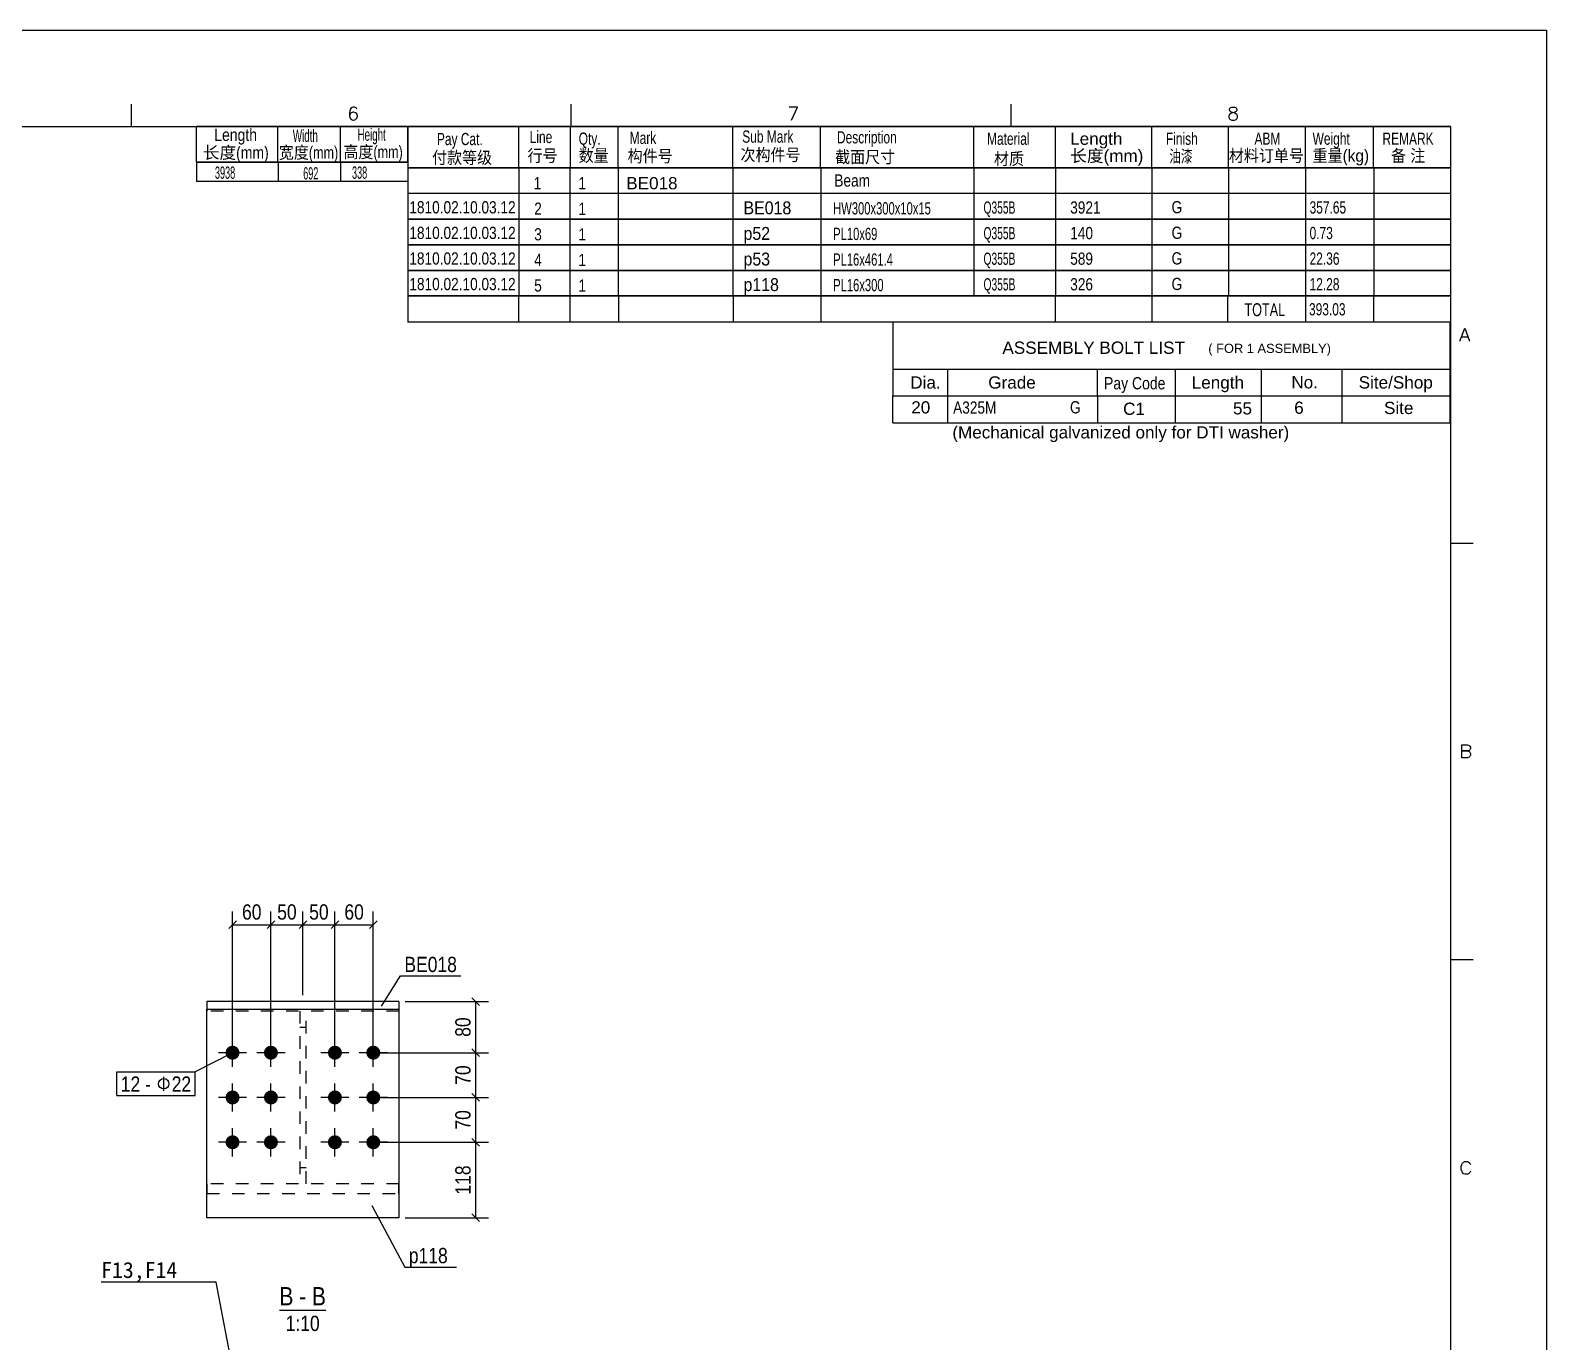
# Model space of a CAD drawing. Header units: millimetres. Extents: x -541 to 54, y -143 to 278.
# Drawn here: x -183 to 54, y 72.7 to 277.7 of the extents above; entities that cross this region are included whole.
import ezdxf

# ---------------------------------------------------------------- set-up
doc = ezdxf.new("R2010")
doc.units = ezdxf.units.MM
doc.linetypes.add('DXK_LINE_DOT2', pattern=[3.9198, 1.9599, -1.9599])
doc.layers.add('WELD_LABELS', color=5, linetype='Continuous')
doc.styles.add('Arial', font='ARIAL.TTF', dxfattribs={"height": 0.2})
doc.styles.add('Arial Narrow', font='ARIALN.TTF', dxfattribs={"height": 0.2})

# ---------------------------------------------------------------- blocks, each defined once
blk = doc.blocks.new('Unknown-234527772-4033')
at = {"color": 7, "linetype": 'Continuous'}
for p, q in [((38.98, 262.63), (-123.91, 262.63)), ((-123.91, 256.14), (-123.91, 262.63)), ((-106.62, 256.14), (-106.62, 262.63)), ((-98.56, 256.14), (-98.56, 262.63)), ((-91.12, 256.14), (-91.12, 262.63)), ((-73.17, 256.14), (-73.17, 262.63)), ((-59.47, 256.14), (-59.47, 262.63)), ((-35.54, 256.14), (-35.54, 262.63)), ((-22.73, 256.14), (-22.73, 262.63)), ((-7.68, 256.14), (-7.68, 262.63)), ((4.28, 256.14), (4.28, 262.63)), ((16.31, 256.14), (16.31, 262.63)), ((26.97, 256.14), (26.97, 262.63)), ((38.98, 262.63), (38.98, 256.14)), ((38.96, 256.14), (-123.98, 256.14)), ((-123.98, 256.14), (38.98, 256.14)), ((-123.98, 256.14), (-123.98, 252.14)), ((-106.65, 256.14), (-106.65, 252.14)), ((-98.65, 256.14), (-98.65, 252.14)), ((-91.09, 256.14), (-91.09, 252.14)), ((-73.16, 256.14), (-73.16, 252.14)), ((-59.43, 256.14), (-59.43, 252.14)), ((-35.5, 256.14), (-35.5, 252.14)), ((-22.74, 256.14), (-22.74, 252.14)), ((-7.69, 256.14), (-7.69, 252.14)), ((4.31, 256.14), (4.31, 252.14)), ((16.31, 256.14), (16.31, 252.14)), ((26.98, 256.14), (26.98, 252.14)), ((38.98, 256.14), (38.98, 252.14)), ((38.96, 252.14), (-123.98, 252.14)), ((38.97, 252.14), (-123.98, 252.14)), ((-123.98, 252.14), (-123.98, 248.14)), ((-106.65, 252.14), (-106.65, 248.14)), ((-106.65, 252.14), (-106.65, 248.14)), ((-98.65, 252.14), (-98.65, 248.14)), ((-91.09, 252.14), (-91.09, 248.14)), ((-73.16, 252.14), (-73.16, 248.14)), ((-59.43, 252.14), (-59.43, 248.14)), ((-35.49, 252.14), (-35.49, 248.14)), ((-22.74, 252.14), (-22.74, 248.14)), ((-7.69, 252.14), (-7.69, 248.14)), ((4.31, 252.14), (4.31, 248.14)), ((16.31, 252.14), (16.31, 248.14)), ((26.98, 252.14), (26.98, 248.14)), ((38.98, 252.14), (38.98, 248.14)), ((-123.98, 248.14), (38.98, 248.14)), ((38.97, 248.14), (-123.98, 248.14)), ((-123.98, 248.14), (-123.98, 244.14)), ((-106.65, 248.14), (-106.65, 244.14)), ((-106.65, 248.14), (-106.65, 244.14)), ((-98.65, 248.14), (-98.65, 244.14)), ((-91.09, 248.14), (-91.09, 244.14)), ((-73.16, 248.14), (-73.16, 244.14)), ((-59.43, 248.14), (-59.43, 244.14)), ((-35.49, 248.14), (-35.49, 244.14)), ((-22.74, 248.14), (-22.74, 244.14)), ((-7.69, 248.14), (-7.69, 244.14)), ((4.31, 248.14), (4.31, 244.14)), ((16.31, 248.14), (16.31, 244.14)), ((26.98, 248.14), (26.98, 244.14)), ((38.98, 248.14), (38.98, 244.14)), ((-123.98, 244.14), (38.98, 244.14)), ((38.97, 244.14), (-123.98, 244.14)), ((-123.98, 244.14), (-123.98, 240.14)), ((-106.65, 244.14), (-106.65, 240.14)), ((-106.65, 244.14), (-106.65, 240.14)), ((-98.65, 244.14), (-98.65, 240.14)), ((-91.09, 244.14), (-91.09, 240.14)), ((-73.16, 244.14), (-73.16, 240.14)), ((-59.43, 244.14), (-59.43, 240.14)), ((-35.49, 244.14), (-35.49, 240.14)), ((-22.74, 244.14), (-22.74, 240.14)), ((-7.69, 244.14), (-7.69, 240.14)), ((4.31, 244.14), (4.31, 240.14)), ((16.31, 244.14), (16.31, 240.14)), ((26.98, 244.14), (26.98, 240.14)), ((38.98, 244.14), (38.98, 240.14)), ((-123.98, 240.14), (38.98, 240.14)), ((38.97, 240.14), (-123.98, 240.14)), ((-123.98, 240.14), (-123.98, 236.14)), ((-106.65, 240.14), (-106.65, 236.14)), ((-106.65, 240.14), (-106.65, 236.14)), ((-98.65, 240.14), (-98.65, 236.14)), ((-91.09, 240.14), (-91.09, 236.14)), ((-73.16, 240.14), (-73.16, 236.14)), ((-59.43, 240.14), (-59.43, 236.14)), ((-35.49, 240.14), (-35.49, 236.14)), ((-22.74, 240.14), (-22.74, 236.14)), ((-7.69, 240.14), (-7.69, 236.14)), ((4.31, 240.14), (4.31, 236.14)), ((16.31, 240.14), (16.31, 236.14)), ((26.98, 240.14), (26.98, 236.14)), ((38.98, 240.14), (38.98, 236.14)), ((-123.98, 236.14), (38.98, 236.14)), ((-123.98, 236.14), (-123.98, 232.06)), ((38.91, 236.14), (-123.98, 236.14)), ((-106.66, 236.14), (-106.66, 232.06)), ((-98.66, 236.14), (-98.66, 232.06)), ((-91.06, 236.14), (-91.06, 232.06)), ((-73.11, 236.14), (-73.11, 232.06)), ((-59.44, 236.14), (-59.44, 232.06)), ((-22.78, 236.14), (-22.78, 232.07)), ((-7.7, 236.13), (-7.7, 232.06)), ((4.12, 236.14), (4.12, 232.14)), ((16.3, 236.14), (16.3, 232.06)), ((26.96, 236.14), (26.96, 232.06)), ((38.98, 236.14), (38.98, 232.06)), ((38.9, 232.06), (-123.99, 232.06))]:
    blk.add_line(p, q, dxfattribs=at)
at = {"color": 3, "style": 'Arial'}
for s, height, width, p in [('Pay Cat.', 1.91, 0.7, (-119.43, 259.71)), ('Line', 1.91, 0.7, (-104.93, 260.03)), ('Qty.', 1.91, 0.7, (-97.27, 259.77)), ('Mark', 1.91, 0.7, (-89.3, 259.89)), ('Sub Mark', 1.91, 0.7, (-71.71, 260.09)), ('Description', 1.9102, 0.7, (-56.9, 259.98)), ('ABM', 1.91, 0.7, (8.35, 259.77)), ('Weight', 1.91, 0.7, (17.43, 259.77)), ('REMARK', 1.91, 0.7, (28.35, 259.77)), ('行号', 1.91, 0.9, (-105.27, 257.11)), ('数量', 1.91, 0.9, (-97.27, 257.11)), ('构件号', 1.91, 0.9, (-89.62, 257.05)), ('次构件号', 1.91, 0.9, (-71.98, 257.25)), ('截面尺寸', 1.91, 0.9, (-57.2, 256.91)), ('材料订单号', 1.91, 0.9, (4.35, 257.11)), ('重量(kg)', 1.91, 0.9, (17.43, 257.11)), ('备 注', 1.91, 0.9, (29.69, 257.11))]:
    blk.add_text(s, height=height, dxfattribs=dict(at, width=width)).set_placement(p)
at = {"color": 3, "linetype": 'Continuous'}
for s, height, style, width, p in [('Material', 1.91, 'Arial', 0.7, (-33.45, 259.76)), ('Finish', 1.91, 'Arial', 0.7, (-5.5, 259.76)), ('付款等级', 1.91, 'Arial', 0.9, (-120.19, 256.81)), ('材质', 1.91, 'Arial', 0.9, (-32.37, 256.63)), ('油漆', 1.91, 'Arial', 0.7, (-4.97, 257.02)), ('1', 1.91, 'Arial', 0.8, (-104.31, 252.81)), ('1', 1.91, 'Arial', 0.8, (-97.31, 252.81)), ('Beam', 1.91, 'Arial', 0.8, (-57.31, 253.23)), ('1810.02.10.03.12', 1.9102, 'Arial', 0.8, (-123.74, 249.04)), ('2', 1.91, 'Arial', 0.8, (-104.22, 248.82)), ('1', 1.91, 'Arial', 0.8, (-97.31, 248.81)), ('BE018', 2.022, 'Arial', 0.88, (-71.51, 248.9)), ('HW300x300x10x15', 1.9089, 'Arial Narrow', 0.8, (-57.5, 248.88)), ('Q355B', 1.91, 'Arial', 0.6, (-34, 249)), ('3921', 1.91, 'Arial', 0.8, (-20.45, 249.01)), ('G', 1.91, 'Arial', 0.8, (-4.61, 249.06)), ('357.65', 1.91, 'Arial', 0.7, (16.96, 249.02)), ('1810.02.10.03.12', 1.9102, 'Arial', 0.8, (-123.74, 245.04)), ('3', 1.91, 'Arial', 0.8, (-104.22, 244.82)), ('1', 1.91, 'Arial', 0.8, (-97.31, 244.81)), ('p52', 2.022, 'Arial', 0.88, (-71.51, 244.9)), ('PL10x69', 1.909, 'Arial Narrow', 0.8, (-57.5, 244.88)), ('Q355B', 1.91, 'Arial', 0.6, (-34, 245)), ('140', 1.91, 'Arial', 0.8, (-20.45, 245.01)), ('G', 1.91, 'Arial', 0.8, (-4.61, 245.06)), ('0.73', 1.91, 'Arial', 0.7, (16.96, 245.02)), ('1810.02.10.03.12', 1.9102, 'Arial', 0.8, (-123.74, 241.04)), ('4', 1.91, 'Arial', 0.8, (-104.22, 240.82)), ('1', 1.91, 'Arial', 0.8, (-97.31, 240.81)), ('p53', 2.022, 'Arial', 0.88, (-71.51, 240.9)), ('PL16x461.4', 1.909, 'Arial Narrow', 0.8, (-57.5, 240.88)), ('Q355B', 1.91, 'Arial', 0.6, (-34, 241)), ('589', 1.91, 'Arial', 0.8, (-20.45, 241.01)), ('G', 1.91, 'Arial', 0.8, (-4.61, 241.06)), ('22.36', 1.91, 'Arial', 0.7, (16.96, 241.02)), ('1810.02.10.03.12', 1.9102, 'Arial', 0.8, (-123.74, 237.04)), ('5', 1.91, 'Arial', 0.8, (-104.22, 236.82)), ('1', 1.91, 'Arial', 0.8, (-97.31, 236.81)), ('p118', 2.022, 'Arial', 0.88, (-71.51, 236.9)), ('PL16x300', 1.909, 'Arial Narrow', 0.8, (-57.5, 236.88)), ('Q355B', 1.91, 'Arial', 0.6, (-34, 237)), ('326', 1.91, 'Arial', 0.8, (-20.45, 237.01)), ('G', 1.91, 'Arial', 0.8, (-4.61, 237.06)), ('12.28', 1.91, 'Arial', 0.7, (16.96, 237.02)), ('TOTAL', 2.022, 'Arial', 0.7, (6.78, 232.98)), ('393.03', 1.91, 'Arial', 0.7, (16.87, 233.1))]:
    blk.add_text(s, height=height, dxfattribs=dict(at, style=style, width=width)).set_placement(p)
at = {"color": 3, "style": 'Arial'}
for s, p in [('Length', (-20.45, 259.76)), ('长度(mm)', (-20.45, 257.09))]:
    blk.add_text(s, height=1.91, dxfattribs=at).set_placement(p)
at = {"color": 3, "linetype": 'Continuous', "style": 'Arial'}
blk.add_text('BE018', height=1.91, dxfattribs=at).set_placement((-89.83, 252.81))
blk = doc.blocks.new('Unknown-234527772-4038')
at = {"color": 7, "linetype": 'Continuous'}
for p, q in [((-157.01, 257.05), (-157.01, 262.63)), ((-123.98, 262.63), (-157.01, 262.63)), ((-144.29, 257.05), (-144.29, 262.63)), ((-134.52, 257.04), (-134.52, 262.62)), ((-123.98, 257.05), (-123.98, 262.63)), ((-123.98, 257.05), (-157.01, 257.05)), ((-157.01, 257.03), (-123.98, 257.03)), ((-157.01, 257.03), (-157.01, 254.03)), ((-144.25, 257.03), (-144.25, 254.03)), ((-134.52, 257.03), (-134.52, 254.03)), ((-123.98, 257.03), (-123.98, 254.03)), ((-123.98, 254.03), (-157.01, 254.03))]:
    blk.add_line(p, q, dxfattribs=at)
at = {"color": 3, "style": 'Arial Narrow'}
for s, p in [('Length', (-154.23, 260.37)), ('长度(mm)', (-156.02, 257.59))]:
    blk.add_text(s, height=1.909, dxfattribs=at).set_placement(p)
at = {"color": 3, "linetype": 'Continuous', "style": 'Arial Narrow'}
for s, width, p in [('Width', 0.7, (-141.95, 260.22)), ('Height', 0.7, (-131.84, 260.4)), ('宽度(mm)', 0.9, (-144.13, 257.6)), ('高度(mm)', 0.9, (-134.04, 257.7)), ('3938', 0.65, (-154.12, 254.46)), ('692', 0.65, (-140.33, 254.35)), ('338', 0.65, (-132.7, 254.46))]:
    blk.add_text(s, height=1.909, dxfattribs=dict(at, width=width)).set_placement(p)
blk = doc.blocks.new('Unknown-234527772-4039')
at = {"color": 7, "linetype": 'Continuous'}
for p, q in [((-540.99, 277.66), (54.01, 277.66)), ((54.01, 277.66), (54.01, -143.05)), ((-167.23, 266.14), (-167.23, 262.63)), ((-132.81, 265.54), (-133, 265.26)), ((-132.52, 265.64), (-132.81, 265.54)), ((-132.33, 265.64), (-132.52, 265.64)), ((-132.05, 265.54), (-132.33, 265.64)), ((-131.95, 265.35), (-132.05, 265.54)), ((-98.5, 266.14), (-98.5, 262.63)), ((-63.05, 265.64), (-64.39, 265.64)), ((-64.01, 263.63), (-63.05, 265.64)), ((-29.75, 266.14), (-29.75, 262.63)), ((4.43, 265.35), (4.53, 265.54)), ((4.53, 265.54), (4.82, 265.64)), ((4.82, 265.64), (5.2, 265.64)), ((5.2, 265.64), (5.49, 265.54)), ((5.49, 265.54), (5.58, 265.35)), ((-133, 265.26), (-133.1, 264.78)), ((-133.1, 264.78), (-133.1, 264.3)), ((-133, 264.59), (-133.1, 264.3)), ((-133.1, 264.3), (-133, 263.92)), ((-132.81, 264.78), (-133, 264.59)), ((-133, 263.92), (-132.81, 263.73)), ((-132.52, 264.87), (-132.81, 264.78)), ((-132.81, 263.73), (-132.52, 263.63)), ((-132.43, 264.87), (-132.52, 264.87)), ((-132.52, 263.63), (-132.43, 263.63)), ((-132.14, 264.78), (-132.43, 264.87)), ((-132.43, 263.63), (-132.14, 263.73)), ((-131.95, 264.59), (-132.14, 264.78)), ((-132.14, 263.73), (-131.95, 263.92)), ((-131.86, 264.3), (-131.95, 264.59)), ((-131.95, 263.92), (-131.86, 264.21)), ((-131.86, 264.21), (-131.86, 264.3)), ((4.43, 264.49), (4.34, 264.3)), ((4.34, 264.3), (4.34, 264.02)), ((4.34, 264.02), (4.43, 263.82)), ((4.43, 265.16), (4.43, 265.35)), ((4.53, 264.97), (4.43, 265.16)), ((4.63, 264.68), (4.43, 264.49)), ((4.43, 263.82), (4.53, 263.73)), ((4.72, 264.87), (4.53, 264.97)), ((4.53, 263.73), (4.82, 263.63)), ((4.91, 264.78), (4.63, 264.68)), ((5.1, 264.78), (4.72, 264.87)), ((4.82, 263.63), (5.2, 263.63)), ((5.3, 264.87), (4.91, 264.78)), ((5.39, 264.68), (5.1, 264.78)), ((5.2, 263.63), (5.49, 263.73)), ((5.49, 264.97), (5.3, 264.87)), ((5.58, 264.49), (5.39, 264.68)), ((5.58, 265.16), (5.49, 264.97)), ((5.49, 263.73), (5.58, 263.82)), ((5.58, 265.35), (5.58, 265.16)), ((5.68, 264.3), (5.58, 264.49)), ((5.58, 263.82), (5.68, 264.02)), ((5.68, 264.02), (5.68, 264.3)), ((-510.94, 262.63), (38.98, 262.63)), ((38.98, 262.63), (38.98, -128.03)), ((40.45, 229.08), (41.21, 231.08)), ((41.21, 231.08), (41.97, 229.08)), ((40.73, 229.75), (41.68, 229.75)), ((38.98, 197.52), (42.5, 197.52)), ((40.75, 163.97), (40.75, 165.97)), ((40.75, 165.97), (41.62, 165.97)), ((41.62, 165.97), (41.91, 165.87)), ((41.62, 165.02), (40.75, 165.02)), ((40.75, 165.02), (41.62, 165.02)), ((41.62, 163.97), (40.75, 163.97)), ((41.91, 165.11), (41.62, 165.02)), ((41.62, 165.02), (41.91, 164.92)), ((41.91, 164.06), (41.62, 163.97)), ((41.91, 165.87), (42, 165.78)), ((42, 165.21), (41.91, 165.11)), ((41.91, 164.92), (42, 164.82)), ((42, 164.16), (41.91, 164.06)), ((42, 165.78), (42.1, 165.59)), ((42.1, 165.4), (42, 165.21)), ((42, 164.82), (42.1, 164.63)), ((42.1, 164.35), (42, 164.16)), ((42.1, 165.59), (42.1, 165.4)), ((42.1, 164.63), (42.1, 164.35)), ((38.98, 132.42), (42.5, 132.42)), ((40.66, 100.09), (40.75, 100.38)), ((40.66, 99.62), (40.66, 100.09)), ((40.75, 99.33), (40.66, 99.62)), ((40.75, 100.38), (40.85, 100.57)), ((40.85, 100.57), (41.04, 100.76)), ((41.04, 100.76), (41.23, 100.86)), ((41.23, 100.86), (41.62, 100.86)), ((41.62, 100.86), (41.81, 100.76)), ((41.81, 100.76), (42, 100.57)), ((42, 100.57), (42.1, 100.38)), ((40.85, 99.14), (40.75, 99.33)), ((41.04, 98.95), (40.85, 99.14)), ((41.23, 98.85), (41.04, 98.95)), ((41.62, 98.85), (41.23, 98.85)), ((41.81, 98.95), (41.62, 98.85)), ((42, 99.14), (41.81, 98.95)), ((42.1, 99.33), (42, 99.14))]:
    blk.add_line(p, q, dxfattribs=at)
blk = doc.blocks.new('Unknown-234527772-4040')
at = {"color": 7, "linetype": 'Continuous'}
for p, q in [((-48.19, 232.06), (-48.19, 220.52)), ((38.9, 232.06), (38.9, 220.52)), ((-48.19, 224.71), (38.9, 224.71)), ((-39.59, 220.52), (-39.59, 224.71)), ((-16.18, 220.52), (-16.18, 224.72)), ((-4.01, 220.52), (-4.01, 224.71)), ((9.41, 224.71), (9.41, 220.52)), ((21.98, 224.71), (21.98, 220.52)), ((-48.19, 220.52), (38.9, 220.52)), ((-48.18, 216.32), (-48.18, 220.52)), ((-39.59, 216.31), (-39.59, 220.5)), ((-16.14, 216.31), (-16.14, 220.5)), ((-4.01, 216.31), (-4.01, 220.5)), ((9.41, 220.5), (9.41, 216.31)), ((21.98, 220.5), (21.98, 216.31)), ((38.9, 220.5), (38.9, 216.31)), ((-48.19, 216.31), (38.9, 216.31))]:
    blk.add_line(p, q, dxfattribs=at)
at = {"color": 7, "style": 'Arial'}
blk.add_text('ASSEMBLY BOLT LIST', height=1.9143, dxfattribs=at).set_placement((-31.05, 227.09))
at = {"color": 7, "linetype": 'Continuous'}
for s, height, style, p in [('( FOR 1 ASSEMBLY)', 1.4358, 'Arial', (1.13, 227.23)), ('Dia.', 1.914, 'Arial', (-45.45, 221.66)), ('Grade', 1.914, 'Arial', (-33.26, 221.66)), ('Pay Code', 1.909, 'Arial Narrow', (-15.17, 221.54)), ('Length', 1.914, 'Arial', (-1.46, 221.66)), ('No.', 1.914, 'Arial', (14.11, 221.69)), ('Site/Shop', 1.914, 'Arial', (24.63, 221.67)), ('C1', 1.914, 'Arial', (-12.19, 217.55)), ('(Mechanical galvanized only for DTI washer)', 1.9102, 'Arial', (-38.87, 213.87))]:
    blk.add_text(s, height=height, dxfattribs=dict(at, style=style)).set_placement(p)
at = {"color": 8, "linetype": 'Continuous', "style": 'Arial'}
for s, p in [('20', (-45.29, 217.77)), ('55', (4.99, 217.62)), ('6', (14.56, 217.72)), ('Site', (28.59, 217.68))]:
    blk.add_text(s, height=1.91, dxfattribs=at).set_placement(p)
at = {"color": 8, "linetype": 'Continuous', "style": 'Arial', "width": 0.8}
for s, p in [('A325M', (-38.75, 217.74)), ('G', (-20.48, 217.78))]:
    blk.add_text(s, height=1.91, dxfattribs=at).set_placement(p)
blk = doc.blocks.new('Unknown-234527772-14 - 2195')
at = {"color": 6, "linetype": 'Continuous'}
blk.add_line((-144.04, 77.61), (-136.77, 77.61), dxfattribs=at)
at = {"color": 0, "linetype": 'Continuous'}
for points in [[(-141.85, 78.36), (-141.85, 81.36), (-144.04, 81.36), (-144.04, 78.36)], [(-137.74, 74.36), (-137.74, 76.86), (-143.07, 76.86), (-143.07, 74.36)]]:
    blk.add_wipeout(points, dxfattribs=at)
at = {"color": 6, "linetype": 'Continuous', "style": 'Arial Narrow'}
blk.add_text('1:10', height=2.386, dxfattribs=at).set_placement((-143.07, 74.36))
at = {"color": 0, "linetype": 'Continuous'}
blk.add_wipeout([(-139.86, 78.36), (-139.86, 81.36), (-140.95, 81.36), (-140.95, 78.36)], dxfattribs=at)
at = {"color": 6, "linetype": 'Continuous', "style": 'Arial Narrow'}
blk.add_text('B', height=2.86, dxfattribs=at).set_placement((-144.04, 78.36))
at = {"color": 0, "linetype": 'Continuous'}
blk.add_wipeout([(-136.77, 78.36), (-136.77, 81.36), (-138.96, 81.36), (-138.96, 78.36)], dxfattribs=at)
at = {"color": 6, "linetype": 'Continuous', "style": 'Arial Narrow'}
for s, p in [('B', (-138.96, 78.36)), ('-', (-140.95, 78.36))]:
    blk.add_text(s, height=2.86, dxfattribs=at).set_placement(p)
blk = doc.blocks.new('Part-234527772-2199 - 2195')
at = {"color": 2, "linetype": 'Continuous'}
for p, q in [((-155.37, 92.06), (-155.37, 124.66)), ((-155.37, 124.66), (-125.37, 124.66)), ((-125.37, 124.66), (-125.37, 92.06)), ((-125.37, 92.06), (-155.37, 92.06))]:
    blk.add_line(p, q, dxfattribs=at)
blk = doc.blocks.new('Part-234527772-2200 - 2195')
at = {"color": 2, "linetype": 'Continuous'}
for p, q in [((-125.37, 125.86), (-155.37, 125.86)), ((-155.37, 125.86), (-155.37, 124.66)), ((-125.37, 125.86), (-125.37, 124.66))]:
    blk.add_line(p, q, dxfattribs=at)
at = {"color": 7, "linetype": 'DXK_LINE_DOT2'}
for p, q in [((-155.37, 124.66), (-155.37, 124.36)), ((-125.37, 124.36), (-155.37, 124.36)), ((-140.87, 124.36), (-140.87, 97.36)), ((-139.87, 97.36), (-139.87, 124.36)), ((-125.37, 124.66), (-125.37, 124.36)), ((-140.87, 121.86), (-139.87, 121.86)), ((-139.87, 99.86), (-140.87, 99.86)), ((-125.37, 97.36), (-155.37, 97.36)), ((-155.37, 97.36), (-155.37, 95.86)), ((-125.37, 95.86), (-125.37, 97.36)), ((-155.37, 95.86), (-125.37, 95.86))]:
    blk.add_line(p, q, dxfattribs=at)
blk = doc.blocks.new('Bolt-234527772-2203 - 2195')
at = {"linetype": 'Continuous'}
for points in [[(-152.47, 117.86, -1), (-150.27, 117.86, -1)], [(-146.47, 117.86, -1), (-144.27, 117.86, -1)], [(-136.47, 117.86, -1), (-134.27, 117.86, -1)], [(-130.47, 117.86, -1), (-128.27, 117.86, -1)], [(-152.47, 110.86, -1), (-150.27, 110.86, -1)], [(-146.47, 110.86, -1), (-144.27, 110.86, -1)], [(-136.47, 110.86, -1), (-134.27, 110.86, -1)], [(-130.47, 110.86, -1), (-128.27, 110.86, -1)], [(-152.47, 103.86, -1), (-150.27, 103.86, -1)], [(-146.47, 103.86, -1), (-144.27, 103.86, -1)], [(-136.47, 103.86, -1), (-134.27, 103.86, -1)], [(-130.47, 103.86, -1), (-128.27, 103.86, -1)]]:
    blk.add_hatch(color=3, dxfattribs=at).paths.add_polyline_path(points)
at = {"color": 3, "linetype": 'Continuous'}
for p, q in [((-151.37, 115.66), (-151.37, 120.06)), ((-145.37, 115.66), (-145.37, 120.06)), ((-135.37, 115.66), (-135.37, 120.06)), ((-129.37, 115.66), (-129.37, 120.06)), ((-149.17, 117.86), (-153.57, 117.86)), ((-143.17, 117.86), (-147.57, 117.86)), ((-133.17, 117.86), (-137.57, 117.86)), ((-127.17, 117.86), (-131.57, 117.86)), ((-151.37, 108.66), (-151.37, 113.06)), ((-145.37, 108.66), (-145.37, 113.06)), ((-135.37, 108.66), (-135.37, 113.06)), ((-129.37, 108.66), (-129.37, 113.06)), ((-149.17, 110.86), (-153.57, 110.86)), ((-143.17, 110.86), (-147.57, 110.86)), ((-133.17, 110.86), (-137.57, 110.86)), ((-127.17, 110.86), (-131.57, 110.86)), ((-151.37, 101.66), (-151.37, 106.06)), ((-145.37, 101.66), (-145.37, 106.06)), ((-135.37, 101.66), (-135.37, 106.06)), ((-129.37, 101.66), (-129.37, 106.06)), ((-149.17, 103.86), (-153.57, 103.86)), ((-143.17, 103.86), (-147.57, 103.86)), ((-133.17, 103.86), (-137.57, 103.86)), ((-127.17, 103.86), (-131.57, 103.86))]:
    blk.add_line(p, q, dxfattribs=at)
blk = doc.blocks.new('StraightDimension-234527772-2805 - 2195')
at = {"color": 7, "linetype": 'Continuous'}
for p, q in [((-140.37, 126.86), (-140.37, 139.91)), ((-135.37, 118.86), (-135.37, 139.91)), ((-140.97, 137.26), (-139.77, 138.46)), ((-140.37, 137.86), (-135.37, 137.86)), ((-134.77, 138.46), (-135.97, 137.26))]:
    blk.add_line(p, q, dxfattribs=at)
at = {"color": 0}
blk.add_wipeout([(-135.85, 138.16), (-135.85, 141.66), (-139.89, 141.66), (-139.89, 138.16)], dxfattribs=at)
at = {"color": 4, "style": 'Arial Narrow'}
blk.add_text('50', height=2.386, dxfattribs=at).set_placement((-139.39, 138.66))
blk = doc.blocks.new('StraightDimension-234527772-2804 - 2195')
at = {"color": 7, "linetype": 'Continuous'}
for p, q in [((-135.37, 118.86), (-135.37, 139.91)), ((-129.37, 118.86), (-129.37, 139.91)), ((-134.77, 138.46), (-135.97, 137.26)), ((-135.37, 137.86), (-129.37, 137.86)), ((-129.97, 137.26), (-128.77, 138.46))]:
    blk.add_line(p, q, dxfattribs=at)
at = {"color": 0}
blk.add_wipeout([(-130.35, 138.16), (-130.35, 141.66), (-134.39, 141.66), (-134.39, 138.16)], dxfattribs=at)
at = {"color": 4, "style": 'Arial Narrow'}
blk.add_text('60', height=2.386, dxfattribs=at).set_placement((-133.89, 138.66))
blk = doc.blocks.new('StraightDimension-234527772-2806 - 2195')
at = {"color": 7, "linetype": 'Continuous'}
for p, q in [((-145.37, 118.86), (-145.37, 139.91)), ((-140.37, 126.86), (-140.37, 139.91)), ((-145.97, 137.26), (-144.77, 138.46)), ((-145.37, 137.86), (-140.37, 137.86)), ((-139.77, 138.46), (-140.97, 137.26))]:
    blk.add_line(p, q, dxfattribs=at)
at = {"color": 0}
blk.add_wipeout([(-140.85, 138.16), (-140.85, 141.66), (-144.89, 141.66), (-144.89, 138.16)], dxfattribs=at)
at = {"color": 4, "style": 'Arial Narrow'}
blk.add_text('50', height=2.386, dxfattribs=at).set_placement((-144.39, 138.66))
blk = doc.blocks.new('StraightDimension-234527772-2807 - 2195')
at = {"color": 7, "linetype": 'Continuous'}
for p, q in [((-151.37, 118.86), (-151.37, 139.91)), ((-145.37, 118.86), (-145.37, 139.91)), ((-150.77, 138.46), (-151.97, 137.26)), ((-151.37, 137.86), (-145.37, 137.86)), ((-145.97, 137.26), (-144.77, 138.46))]:
    blk.add_line(p, q, dxfattribs=at)
at = {"color": 0}
blk.add_wipeout([(-146.35, 138.16), (-146.35, 141.66), (-150.39, 141.66), (-150.39, 138.16)], dxfattribs=at)
at = {"color": 4, "style": 'Arial Narrow'}
blk.add_text('60', height=2.386, dxfattribs=at).set_placement((-149.89, 138.66))
blk = doc.blocks.new('StraightDimension-234527772-3815 - 2195')
at = {"color": 7, "linetype": 'Continuous'}
for p, q in [((-124.37, 125.86), (-111.37, 125.86)), ((-112.77, 125.26), (-113.97, 126.46)), ((-113.37, 117.86), (-113.37, 125.86)), ((-128.37, 117.86), (-111.37, 117.86)), ((-113.97, 118.46), (-112.77, 117.26))]:
    blk.add_line(p, q, dxfattribs=at)
at = {"color": 0}
blk.add_wipeout([(-113.67, 123.88), (-117.17, 123.88), (-117.17, 119.84), (-113.67, 119.84)], dxfattribs=at)
at = {"color": 4, "style": 'Arial Narrow'}
blk.add_text('80', height=2.386, rotation=90.0002, dxfattribs=at).set_placement((-114.17, 120.34))
blk = doc.blocks.new('StraightDimension-234527772-3816 - 2195')
at = {"color": 7, "linetype": 'Continuous'}
for p, q in [((-128.37, 117.86), (-111.37, 117.86)), ((-112.77, 117.26), (-113.97, 118.46)), ((-113.37, 110.86), (-113.37, 117.86)), ((-113.97, 111.46), (-112.77, 110.26)), ((-128.37, 110.86), (-111.37, 110.86))]:
    blk.add_line(p, q, dxfattribs=at)
at = {"color": 0}
blk.add_wipeout([(-113.67, 116.38), (-117.17, 116.38), (-117.17, 112.34), (-113.67, 112.34)], dxfattribs=at)
at = {"color": 4, "style": 'Arial Narrow'}
blk.add_text('70', height=2.386, rotation=90.0002, dxfattribs=at).set_placement((-114.17, 112.84))
blk = doc.blocks.new('StraightDimension-234527772-3817 - 2195')
at = {"color": 7, "linetype": 'Continuous'}
for p, q in [((-112.77, 110.26), (-113.97, 111.46)), ((-128.37, 110.86), (-111.37, 110.86)), ((-113.37, 103.86), (-113.37, 110.86)), ((-113.97, 104.46), (-112.77, 103.26)), ((-128.37, 103.86), (-111.37, 103.86))]:
    blk.add_line(p, q, dxfattribs=at)
at = {"color": 0}
blk.add_wipeout([(-113.67, 109.38), (-117.17, 109.38), (-117.17, 105.34), (-113.67, 105.34)], dxfattribs=at)
at = {"color": 4, "style": 'Arial Narrow'}
blk.add_text('70', height=2.386, rotation=90.0002, dxfattribs=at).set_placement((-114.17, 105.84))
blk = doc.blocks.new('StraightDimension-234527772-3818 - 2195')
at = {"color": 7, "linetype": 'Continuous'}
for p, q in [((-112.77, 103.26), (-113.97, 104.46)), ((-128.37, 103.86), (-111.37, 103.86)), ((-113.37, 92.06), (-113.37, 103.86)), ((-113.97, 92.66), (-112.77, 91.46)), ((-124.37, 92.06), (-111.37, 92.06))]:
    blk.add_line(p, q, dxfattribs=at)
at = {"color": 0}
blk.add_wipeout([(-113.67, 100.75), (-117.17, 100.75), (-117.17, 95.18), (-113.67, 95.18)], dxfattribs=at)
at = {"color": 4, "style": 'Arial Narrow'}
blk.add_text('118', height=2.386, rotation=90.0002, dxfattribs=at).set_placement((-114.17, 95.68))
blk = doc.blocks.new('Mark-234527772-2812 - 2195')
at = {"color": 0}
blk.add_wipeout([(-165.79, 111.76), (-165.79, 114.26), (-168.84, 114.26), (-168.84, 111.76)], dxfattribs=at)
blk.add_wipeout([(-165.79, 111.76), (-165.79, 114.26), (-168.84, 114.26), (-168.84, 111.76)], dxfattribs=at)
at = {"color": 7, "linetype": 'Continuous'}
blk.add_line((-169.44, 111.16), (-169.44, 114.86), dxfattribs=at)
at = {"color": 0}
blk.add_wipeout([(-164.13, 111.76), (-164.13, 114.26), (-165.04, 114.26), (-165.04, 111.76)], dxfattribs=at)
blk.add_wipeout([(-164.13, 111.76), (-164.13, 114.26), (-165.04, 114.26), (-165.04, 111.76)], dxfattribs=at)
at = {"color": 3, "style": 'Arial Narrow'}
blk.add_text('12', height=2.386, dxfattribs=at).set_placement((-168.84, 111.76))
at = {"color": 0}
blk.add_wipeout([(-160.88, 111.76), (-160.88, 114.26), (-163.38, 114.26), (-163.38, 111.76)], dxfattribs=at)
at = {"color": 3, "linetype": 'Continuous'}
blk.add_line((-162.13, 111.89), (-162.13, 114.07), dxfattribs=at)
at = {"color": 3, "style": 'Arial Narrow'}
blk.add_text('-', height=2.39, dxfattribs=at).set_placement((-165.04, 111.76))
at = {"color": 0}
blk.add_wipeout([(-157.83, 111.76), (-157.83, 114.26), (-160.88, 114.26), (-160.88, 111.76)], dxfattribs=at)
blk.add_wipeout([(-157.83, 111.76), (-157.83, 114.26), (-160.88, 114.26), (-160.88, 111.76)], dxfattribs=at)
at = {"color": 7, "linetype": 'Continuous'}
for p, q in [((-151.37, 117.86), (-157.23, 114.86)), ((-169.44, 114.86), (-157.23, 114.86)), ((-157.23, 111.16), (-157.23, 114.86)), ((-169.44, 111.16), (-157.23, 111.16))]:
    blk.add_line(p, q, dxfattribs=at)
at = {"color": 3, "linetype": 'Continuous'}
blk.add_circle((-162.13, 113.01), 0.812, dxfattribs=at)
at = {"color": 3, "style": 'Arial Narrow'}
blk.add_text('22', height=2.386, dxfattribs=at).set_placement((-160.88, 111.76))
blk = doc.blocks.new('Mark-234527772-2216 - 2195')
at = {"color": 0}
blk.add_wipeout([(-116.29, 130.46), (-116.29, 132.96), (-124.51, 132.96), (-124.51, 130.46)], dxfattribs=at)
blk.add_wipeout([(-116.29, 130.46), (-116.29, 132.96), (-124.51, 132.96), (-124.51, 130.46)], dxfattribs=at)
at = {"color": 7, "linetype": 'Continuous'}
for p, q in [((-128.08, 125.11), (-125.11, 129.86)), ((-125.11, 129.86), (-115.69, 129.86))]:
    blk.add_line(p, q, dxfattribs=at)
at = {"color": 3, "style": 'Arial Narrow'}
blk.add_text('BE018', height=2.386, dxfattribs=at).set_placement((-124.51, 130.46))
blk = doc.blocks.new('Mark-234527772-2213 - 2195')
at = {"color": 0}
blk.add_wipeout([(-117.73, 84.96), (-117.73, 87.46), (-123.82, 87.46), (-123.82, 84.96)], dxfattribs=at)
blk.add_wipeout([(-117.73, 84.96), (-117.73, 87.46), (-123.82, 87.46), (-123.82, 84.96)], dxfattribs=at)
at = {"color": 7, "linetype": 'Continuous'}
for p, q in [((-129.58, 93.98), (-124.42, 84.36)), ((-124.42, 84.36), (-116.38, 84.36))]:
    blk.add_line(p, q, dxfattribs=at)
at = {"color": 3, "style": 'Arial Narrow'}
blk.add_text('p118', height=2.386, dxfattribs=at).set_placement((-123.82, 84.96))

msp = doc.modelspace()

# ---------------------------------------------------------------- linework, layer by layer
at = {"layer": 'WELD_LABELS', "color": 5}
for p, q in [((-153.91, 82), (-171.91, 82)), ((-147.2, 46.63), (-153.91, 82))]:
    msp.add_line(p, q, dxfattribs=at)

# ---------------------------------------------------------------- block references
for name in ['Unknown-234527772-4039', 'Unknown-234527772-4038', 'Unknown-234527772-4033', 'Unknown-234527772-4040', 'Part-234527772-2200 - 2195', 'Part-234527772-2199 - 2195', 'Bolt-234527772-2203 - 2195']:
    msp.add_blockref(name, (0, 0))

# ---------------------------------------------------------------- texts
at = {"layer": 'WELD_LABELS', "color": 5, "insert": (-171.91, 82), "char_height": 2.5, "attachment_point": 7}
msp.add_mtext('F13,F14', dxfattribs=at)

# ---------------------------------------------------------------- next in the draw order: block references
for name in ['StraightDimension-234527772-2805 - 2195', 'Unknown-234527772-14 - 2195']:
    msp.add_blockref(name, (0, 0))

# ---------------------------------------------------------------- next in the draw order: block references
for name in ['StraightDimension-234527772-2806 - 2195', 'StraightDimension-234527772-2804 - 2195']:
    msp.add_blockref(name, (0, 0))

# ---------------------------------------------------------------- next in the draw order: block references
for name in ['StraightDimension-234527772-2807 - 2195', 'StraightDimension-234527772-3815 - 2195']:
    msp.add_blockref(name, (0, 0))

# ---------------------------------------------------------------- next in the draw order: block references
for name in ['Mark-234527772-2216 - 2195', 'Mark-234527772-2812 - 2195', 'StraightDimension-234527772-3816 - 2195']:
    msp.add_blockref(name, (0, 0))

# ---------------------------------------------------------------- next in the draw order: block references
msp.add_blockref('StraightDimension-234527772-3817 - 2195', (0, 0))

# ---------------------------------------------------------------- next in the draw order: block references
msp.add_blockref('StraightDimension-234527772-3818 - 2195', (0, 0))

# ---------------------------------------------------------------- next in the draw order: block references
msp.add_blockref('Mark-234527772-2213 - 2195', (0, 0))

doc.saveas('drawing.dxf')
